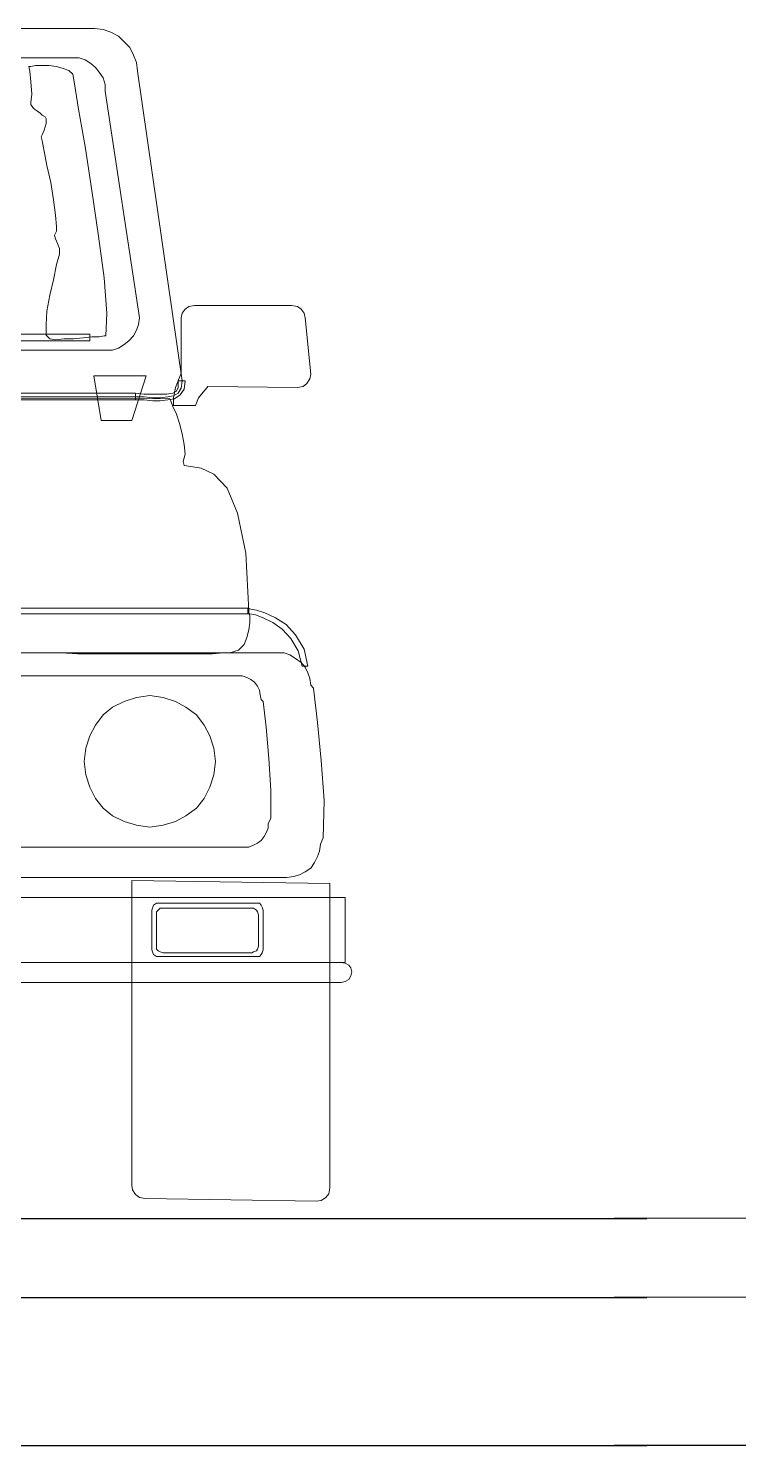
# Model space of a CAD drawing. Extents: x -1568 to -728, y -1287 to -990.
# Drawn here: x -1000.53 to -993.34, y -1168.92 to -1154.57 of the extents above; entities that cross this region are included whole.
import ezdxf

# ---------------------------------------------------------------- set-up
doc = ezdxf.new("R2010")
doc.units = 0
doc.header["$LTSCALE"] = 5
doc.layers.get('0').update_dxf_attribs({"linetype": 'CONTINUOUS'})
doc.layers.add('车人', color=7, linetype='CONTINUOUS', lineweight=9)

# ---------------------------------------------------------------- blocks, each defined once
blk = doc.blocks.new('carbb')
at = {"layer": '车人', "color": 143}
for p, q in [((-0.0194, 2.0077), (0.6214, 2.0077)), ((0.6214, 2.0077), (0.6359, 2.0059)), ((0.6359, 2.0059), (0.6486, 2.0012)), ((0.6486, 2.0012), (0.6616, 1.9947)), ((0.6616, 1.9947), (0.6714, 1.9852)), ((0.6714, 1.9852), (0.6808, 1.9755)), ((0.6808, 1.9755), (0.6873, 1.9625)), ((0.6873, 1.9625), (0.6921, 1.9498)), ((0.5845, 1.9577), (-0.0194, 1.9577)), ((0.5106, 1.9433), (0.5138, 1.9433)), ((0.5121, 1.9353), (0.5106, 1.9433)), ((0.5138, 1.9433), (0.5218, 1.945)), ((0.5218, 1.945), (0.5316, 1.945)), ((0.5316, 1.945), (0.5443, 1.945)), ((0.5443, 1.945), (0.5573, 1.9433)), ((0.5573, 1.9433), (0.5685, 1.94)), ((0.5685, 1.94), (0.578, 1.9368)), ((0.5957, 1.9577), (0.5845, 1.9577)), ((0.6055, 1.9545), (0.5957, 1.9577)), ((0.6149, 1.9483), (0.6055, 1.9545)), ((0.6229, 1.9418), (0.6149, 1.9483)), ((0.6294, 1.9338), (0.6229, 1.9418)), ((0.6921, 1.9498), (0.6938, 1.9353)), ((0.5138, 1.9175), (0.5121, 1.9353)), ((0.5153, 1.8968), (0.5138, 1.9175)), ((0.578, 1.9368), (0.5845, 1.9305)), ((0.5845, 1.9305), (0.5845, 1.9305)), ((0.5845, 1.9305), (0.5877, 1.9143)), ((0.5877, 1.9143), (0.5942, 1.8711)), ((0.6359, 1.924), (0.6294, 1.9338)), ((0.6392, 1.9128), (0.6359, 1.924)), ((0.6938, 1.9353), (0.7692, 1.413)), ((0.5138, 1.8824), (0.5153, 1.8968)), ((0.6392, 1.9016), (0.6392, 1.9128)), ((0.6971, 1.5191), (0.6392, 1.9016)), ((0.5138, 1.8791), (0.5138, 1.8824)), ((0.5171, 1.8741), (0.5138, 1.8791)), ((0.5203, 1.8711), (0.5171, 1.8741)), ((0.5251, 1.8679), (0.5203, 1.8711)), ((0.5298, 1.8646), (0.5251, 1.8679)), ((0.5942, 1.8711), (0.6055, 1.8085)), ((0.5331, 1.8614), (0.5298, 1.8646)), ((0.5378, 1.8581), (0.5331, 1.8614)), ((0.5363, 1.8357), (0.5396, 1.8469)), ((0.5396, 1.8549), (0.5378, 1.8581)), ((0.5396, 1.8469), (0.5396, 1.8549)), ((0.5316, 1.8244), (0.5331, 1.8277)), ((0.5331, 1.8179), (0.5316, 1.8244)), ((0.5331, 1.8277), (0.5363, 1.8357)), ((0.5363, 1.8002), (0.5331, 1.8179)), ((0.541, 1.7762), (0.5363, 1.8002)), ((0.6055, 1.8085), (0.6167, 1.7343)), ((0.5475, 1.7473), (0.541, 1.7762)), ((0.5523, 1.7183), (0.5475, 1.7473)), ((0.6167, 1.7343), (0.6279, 1.6571)), ((0.5555, 1.6926), (0.5523, 1.7183)), ((0.5573, 1.6734), (0.5555, 1.6926)), ((0.554, 1.6589), (0.5573, 1.6654)), ((0.5555, 1.6524), (0.554, 1.6589)), ((0.5588, 1.6444), (0.5555, 1.6524)), ((0.5573, 1.6654), (0.5573, 1.6734)), ((0.6279, 1.6571), (0.6374, 1.5865)), ((0.5573, 1.6089), (0.562, 1.6267)), ((0.562, 1.6364), (0.5588, 1.6444)), ((0.562, 1.6267), (0.562, 1.6364)), ((0.5523, 1.5832), (0.5573, 1.6089)), ((0.5458, 1.5575), (0.5523, 1.5832)), ((0.6374, 1.5865), (0.6424, 1.5271)), ((0.541, 1.5303), (0.5458, 1.5575)), ((0.7692, 1.5271), (0.7742, 1.5336)), ((0.7742, 1.5336), (0.7805, 1.5383)), ((0.7805, 1.5383), (0.7902, 1.5401)), ((0.7902, 1.5401), (0.954, 1.5401)), ((0.954, 1.5401), (0.9637, 1.5383)), ((0.9637, 1.5383), (0.9702, 1.5336)), ((0.9702, 1.5336), (0.9749, 1.5271)), ((0.5396, 1.5079), (0.541, 1.5303)), ((0.5396, 1.4901), (0.5396, 1.5079)), ((0.6424, 1.5271), (0.6406, 1.4886)), ((0.6921, 1.4981), (0.6953, 1.5079)), ((0.6953, 1.5079), (0.6971, 1.5191)), ((0.7677, 1.5191), (0.7692, 1.5271)), ((0.7677, 1.426), (0.7677, 1.5191)), ((0.9749, 1.5271), (0.9767, 1.5191)), ((0.9767, 1.5191), (0.9862, 1.4242)), ((0.6134, 1.4916), (-0.0085, 1.4916)), ((0.5458, 1.4836), (0.5396, 1.4901)), ((0.5555, 1.4821), (0.5458, 1.4836)), ((0.57, 1.4836), (0.5555, 1.4821)), ((0.586, 1.4836), (0.57, 1.4836)), ((0.6022, 1.4854), (0.586, 1.4836)), ((0.6167, 1.4869), (0.6022, 1.4854)), ((0.6134, 1.4916), (0.6134, 1.4916)), ((0.6134, 1.4804), (0.6134, 1.4916)), ((0.6134, 1.4916), (0.6134, 1.4916)), ((0.6294, 1.4869), (0.6167, 1.4869)), ((0.6374, 1.4886), (0.6294, 1.4869)), ((0.6406, 1.4886), (0.6374, 1.4886)), ((0.6794, 1.4804), (0.6873, 1.4886)), ((0.6873, 1.4886), (0.6921, 1.4981)), ((-0.0102, 1.4644), (0.6406, 1.4644)), ((-0.0085, 1.4804), (0.6134, 1.4804)), ((0.6134, 1.4804), (0.6134, 1.4804)), ((0.6406, 1.4644), (0.6519, 1.4644)), ((0.6519, 1.4644), (0.6616, 1.4677)), ((0.6616, 1.4677), (0.6714, 1.4742)), ((0.6714, 1.4742), (0.6794, 1.4804)), ((0.62, 1.421), (0.62, 1.421)), ((0.6327, 1.3456), (0.62, 1.421)), ((0.62, 1.421), (0.7083, 1.421)), ((0.7083, 1.421), (0.6841, 1.3456)), ((0.758, 1.4017), (0.7677, 1.426)), ((0.7627, 1.413), (0.7627, 1.4017)), ((0.7742, 1.413), (0.7627, 1.413)), ((0.7677, 1.426), (0.7677, 1.426)), ((0.7692, 1.413), (0.7677, 1.4003)), ((0.7725, 1.3985), (0.7742, 1.413)), ((0.9847, 1.4162), (0.9797, 1.4082)), ((0.9862, 1.4242), (0.9847, 1.4162)), ((0.6906, 1.392), (-0.0102, 1.392)), ((0.6906, 1.392), (0.6906, 1.3808)), ((0.6906, 1.392), (0.6906, 1.392)), ((0.7051, 1.3905), (0.6906, 1.392)), ((0.6906, 1.3808), (0.6906, 1.392)), ((0.7196, 1.3905), (0.7051, 1.3905)), ((0.7323, 1.3905), (0.7196, 1.3905)), ((0.7435, 1.3905), (0.7323, 1.3905)), ((0.7533, 1.392), (0.7435, 1.3905)), ((0.7598, 1.3952), (0.7533, 1.392)), ((0.7547, 1.384), (0.758, 1.4017)), ((0.7627, 1.392), (0.7547, 1.3873)), ((0.7565, 1.3825), (0.766, 1.389)), ((0.7627, 1.4017), (0.7598, 1.3952)), ((0.7677, 1.4003), (0.7627, 1.392)), ((0.766, 1.389), (0.7725, 1.3985)), ((0.8047, 1.3938), (0.7967, 1.384)), ((0.8112, 1.4017), (0.8047, 1.3938)), ((0.8127, 1.4032), (0.8112, 1.4017)), ((0.9637, 1.4017), (0.8127, 1.4032)), ((0.9735, 1.4032), (0.9637, 1.4017)), ((0.9797, 1.4082), (0.9735, 1.4032)), ((-0.7779, 1.384), (0.7485, 1.3825)), ((0.6906, 1.3858), (-0.0102, 1.3858)), ((-0.0102, 1.3808), (0.6906, 1.3808)), ((0.7051, 1.3858), (0.6906, 1.3858)), ((0.6906, 1.3808), (0.6906, 1.3808)), ((0.6906, 1.3808), (0.7051, 1.3808)), ((0.6906, 1.3808), (0.6906, 1.3808)), ((0.7196, 1.384), (0.7051, 1.3858)), ((0.7051, 1.3808), (0.7196, 1.3793)), ((0.7323, 1.384), (0.7196, 1.384)), ((0.7196, 1.3793), (0.7323, 1.3793)), ((0.7453, 1.3858), (0.7323, 1.384)), ((0.7323, 1.3793), (0.7453, 1.3808)), ((0.7547, 1.3873), (0.7453, 1.3858)), ((0.7453, 1.3808), (0.7565, 1.3825)), ((0.7485, 1.3825), (0.75, 1.3793)), ((0.7485, 1.3825), (0.7485, 1.3825)), ((0.75, 1.3793), (0.7533, 1.3695)), ((0.7533, 1.3695), (0.7598, 1.3568)), ((0.7547, 1.3746), (0.7547, 1.384)), ((0.7547, 1.3713), (0.7547, 1.3746)), ((0.7917, 1.3713), (0.7547, 1.3713)), ((0.7967, 1.384), (0.7917, 1.3713)), ((0.6841, 1.3456), (0.6327, 1.3456)), ((0.7598, 1.3568), (0.7645, 1.3406)), ((0.7645, 1.3406), (0.7692, 1.3231)), ((0.7692, 1.3231), (0.7725, 1.3054)), ((0.7725, 1.3054), (0.7742, 1.2891)), ((0.7742, 1.2891), (0.771, 1.2764)), ((0.771, 1.2764), (0.7725, 1.2699)), ((0.7725, 1.2699), (0.7837, 1.2684)), ((0.7837, 1.2684), (0.8014, 1.2652)), ((0.8014, 1.2652), (0.8224, 1.2554)), ((0.8224, 1.2554), (0.8449, 1.2315)), ((0.8449, 1.2315), (0.8626, 1.1895)), ((0.8626, 1.1895), (0.8768, 1.1221)), ((0.8768, 1.1221), (0.8818, 1.024)), ((0.8801, 1.029), (0.0028, 1.029)), ((0.8801, 1.029), (0.8801, 1.0196)), ((0.8801, 1.029), (0.8801, 1.029)), ((0.8851, 1.0272), (0.8801, 1.029)), ((0.8801, 1.0196), (0.8801, 1.029)), ((0.0028, 1.0196), (0.8801, 1.0196)), ((0.8801, 1.0196), (0.8801, 1.0196)), ((0.8801, 1.0196), (0.8833, 1.0196)), ((0.8801, 1.0196), (0.8801, 1.0196)), ((0.8818, 1.024), (0.8818, 1.021)), ((0.8818, 1.021), (0.8833, 1.0163)), ((0.8833, 1.0051), (0.8818, 0.9924)), ((0.8833, 1.0196), (0.8931, 1.0181)), ((0.8833, 1.0163), (0.8833, 1.0051)), ((0.8945, 1.0258), (0.8851, 1.0272)), ((0.8931, 1.0181), (0.9058, 1.0131)), ((0.909, 1.021), (0.8945, 1.0258)), ((0.9058, 1.0131), (0.922, 1.0051)), ((0.9268, 1.0131), (0.909, 1.021)), ((0.922, 1.0051), (0.938, 0.9938)), ((0.9445, 1.0018), (0.9268, 1.0131)), ((0.8818, 0.9924), (0.8786, 0.9794)), ((0.938, 0.9938), (0.9525, 0.9779)), ((0.9605, 0.9841), (0.9445, 1.0018)), ((0.9749, 0.9601), (0.9605, 0.9841)), ((0.8641, 0.9584), (0.8496, 0.9536)), ((0.8739, 0.9681), (0.8641, 0.9584)), ((0.8786, 0.9794), (0.8739, 0.9681)), ((0.9525, 0.9779), (0.9652, 0.9569)), ((0.9652, 0.9569), (0.9717, 0.9312)), ((0.9815, 0.9312), (0.9749, 0.9601)), ((0.93, 0.9536), (-0.007, 0.9536)), ((0.5203, 0.9536), (0.5059, 0.9536)), ((0.541, 0.9536), (0.5203, 0.9536)), ((0.5653, 0.9536), (0.541, 0.9536)), ((0.5925, 0.9522), (0.5653, 0.9536)), ((0.6229, 0.9522), (0.5925, 0.9522)), ((0.6536, 0.9522), (0.6229, 0.9522)), ((0.6856, 0.9522), (0.6536, 0.9522)), ((0.7163, 0.9522), (0.6856, 0.9522)), ((0.7468, 0.9522), (0.7163, 0.9522)), ((0.7742, 0.9522), (0.7468, 0.9522)), ((0.8, 0.9522), (0.7742, 0.9522)), ((0.8207, 0.9522), (0.8, 0.9522)), ((0.8384, 0.9536), (0.8207, 0.9522)), ((0.8496, 0.9536), (0.8384, 0.9536)), ((0.9413, 0.9536), (0.93, 0.9536)), ((0.951, 0.9504), (0.9413, 0.9536)), ((0.9605, 0.9442), (0.951, 0.9504)), ((0.9702, 0.9377), (0.9605, 0.9442)), ((0.9767, 0.9297), (0.9702, 0.9377)), ((0.8626, 0.9152), (-0.007, 0.9152)), ((0.8706, 0.9152), (0.8626, 0.9152)), ((0.8786, 0.912), (0.8706, 0.9152)), ((0.8851, 0.9087), (0.8786, 0.912)), ((0.9717, 0.9312), (0.9815, 0.9312)), ((0.9815, 0.9199), (0.9767, 0.9297)), ((0.9847, 0.9102), (0.9815, 0.9199)), ((0.9862, 0.899), (0.9847, 0.9102)), ((0.8913, 0.904), (0.8851, 0.9087)), ((0.8963, 0.8975), (0.8913, 0.904)), ((0.8996, 0.891), (0.8963, 0.8975)), ((0.9011, 0.883), (0.8996, 0.891)), ((0.9909, 0.8942), (0.9862, 0.899)), ((0.9974, 0.8363), (0.9909, 0.8942)), ((0.6519, 0.862), (0.6359, 0.8493)), ((0.6714, 0.8718), (0.6519, 0.862)), ((0.6921, 0.8783), (0.6714, 0.8718)), ((0.7145, 0.8815), (0.6921, 0.8783)), ((0.737, 0.8783), (0.7145, 0.8815)), ((0.758, 0.8718), (0.737, 0.8783)), ((0.7757, 0.862), (0.758, 0.8718)), ((0.7935, 0.8493), (0.7757, 0.862)), ((0.9025, 0.875), (0.9011, 0.883)), ((0.9058, 0.8718), (0.9025, 0.875)), ((0.9108, 0.8283), (0.9058, 0.8718)), ((0.6359, 0.8493), (0.6229, 0.8316)), ((0.8062, 0.8316), (0.7935, 0.8493)), ((0.6134, 0.8138), (0.6069, 0.7928)), ((0.6229, 0.8316), (0.6134, 0.8138)), ((0.8159, 0.8138), (0.8062, 0.8316)), ((0.8224, 0.7928), (0.8159, 0.8138)), ((0.9155, 0.7754), (0.9108, 0.8283)), ((1.0039, 0.7722), (0.9974, 0.8363)), ((0.6069, 0.7928), (0.6037, 0.7704)), ((0.8254, 0.7704), (0.8224, 0.7928)), ((0.6037, 0.7704), (0.6069, 0.7479)), ((0.8224, 0.7479), (0.8254, 0.7704)), ((0.9188, 0.7222), (0.9155, 0.7754)), ((1.0086, 0.7045), (1.0039, 0.7722)), ((0.6069, 0.7479), (0.6134, 0.7272)), ((0.8159, 0.7272), (0.8224, 0.7479)), ((0.6134, 0.7272), (0.6229, 0.7077)), ((0.8062, 0.7077), (0.8159, 0.7272)), ((0.9188, 0.674), (0.9188, 0.7222)), ((0.6229, 0.7077), (0.6359, 0.6918)), ((0.7935, 0.6918), (0.8062, 0.7077)), ((1.0072, 0.6418), (1.0086, 0.7045)), ((0.6359, 0.6918), (0.6519, 0.6787)), ((0.6519, 0.6787), (0.6714, 0.6693)), ((0.758, 0.6693), (0.7757, 0.6787)), ((0.7757, 0.6787), (0.7935, 0.6918)), ((0.9141, 0.666), (0.9188, 0.674)), ((0.6714, 0.6693), (0.6921, 0.6628)), ((0.6921, 0.6628), (0.7145, 0.6595)), ((0.7145, 0.6595), (0.737, 0.6628)), ((0.7145, 0.6595), (0.7145, 0.6595)), ((0.737, 0.6628), (0.758, 0.6693)), ((0.9076, 0.6436), (0.9108, 0.6501)), ((0.9108, 0.6501), (0.9141, 0.6581)), ((0.9141, 0.6581), (0.9141, 0.666)), ((-0.007, 0.6258), (0.8739, 0.6258)), ((0.8739, 0.6258), (0.8818, 0.6258)), ((0.8818, 0.6258), (0.8898, 0.6291)), ((0.8898, 0.6291), (0.8963, 0.6323)), ((0.8963, 0.6323), (0.9025, 0.6371)), ((0.9025, 0.6371), (0.9076, 0.6436)), ((1.0007, 0.6193), (1.0024, 0.6306)), ((1.0024, 0.6306), (1.0072, 0.6418)), ((0.9862, 0.5904), (0.9927, 0.6001)), ((0.9927, 0.6001), (0.9974, 0.6099)), ((0.9974, 0.6099), (1.0007, 0.6193)), ((0.3885, 0.5744), (0.946, 0.5744)), ((0.946, 0.5744), (0.9572, 0.5762)), ((0.9572, 0.5762), (0.967, 0.5791)), ((0.967, 0.5791), (0.9767, 0.5842)), ((0.9767, 0.5842), (0.9862, 0.5904)), ((0.6841, 0.5697), (1.0184, 0.5647)), ((0.6841, 0.0554), (0.6841, 0.5697)), ((1.0184, 0.5647), (1.0184, 0.5647)), ((1.0184, 0.5647), (1.0184, 0.0506)), ((1.0441, 0.5407), (-0.0102, 0.5407)), ((0.7196, 0.5247), (0.721, 0.5277)), ((0.721, 0.5277), (0.7258, 0.531)), ((0.7258, 0.531), (0.729, 0.531)), ((0.729, 0.531), (0.8945, 0.531)), ((0.8945, 0.531), (0.8996, 0.531)), ((0.8996, 0.531), (0.9025, 0.5277)), ((0.9025, 0.5277), (0.9043, 0.5247)), ((1.0441, 0.4313), (1.0441, 0.5407)), ((0.7178, 0.5197), (0.7196, 0.5247)), ((0.7178, 0.4523), (0.7178, 0.5197)), ((0.7258, 0.5165), (0.729, 0.5197)), ((0.7258, 0.5117), (0.7258, 0.5165)), ((0.7258, 0.4588), (0.7258, 0.5117)), ((0.729, 0.5197), (0.7323, 0.523)), ((0.7323, 0.523), (0.737, 0.523)), ((0.737, 0.523), (0.8866, 0.523)), ((0.8866, 0.523), (0.8898, 0.523)), ((0.8898, 0.523), (0.8945, 0.5197)), ((0.8945, 0.5197), (0.8963, 0.5165)), ((0.8963, 0.5165), (0.8978, 0.5117)), ((0.8978, 0.5117), (0.8978, 0.4588)), ((0.9043, 0.5247), (0.9058, 0.5197)), ((0.9058, 0.5197), (0.9058, 0.4523)), ((0.7258, 0.4538), (0.7258, 0.4588)), ((0.8978, 0.4588), (0.8963, 0.4538)), ((-0.0117, 0.4313), (1.0441, 0.4313)), ((1.0376, 0.4313), (-0.0052, 0.4313)), ((0.7196, 0.4476), (0.7178, 0.4523)), ((0.721, 0.4444), (0.7196, 0.4476)), ((0.7258, 0.4411), (0.721, 0.4444)), ((0.729, 0.4506), (0.7258, 0.4538)), ((0.729, 0.4411), (0.7258, 0.4411)), ((0.7323, 0.4491), (0.729, 0.4506)), ((0.729, 0.4411), (0.729, 0.4411)), ((0.8945, 0.4411), (0.729, 0.4411)), ((0.737, 0.4476), (0.7323, 0.4491)), ((0.737, 0.4476), (0.737, 0.4476)), ((0.8866, 0.4476), (0.737, 0.4476)), ((0.8898, 0.4491), (0.8866, 0.4476)), ((0.8945, 0.4506), (0.8898, 0.4491)), ((0.8963, 0.4538), (0.8945, 0.4506)), ((0.8996, 0.4411), (0.8945, 0.4411)), ((0.9025, 0.4444), (0.8996, 0.4411)), ((0.9043, 0.4476), (0.9025, 0.4444)), ((0.9058, 0.4523), (0.9043, 0.4476)), ((1.0441, 0.4299), (1.0376, 0.4313)), ((1.0506, 0.4266), (1.0441, 0.4299)), ((1.0539, 0.4219), (1.0506, 0.4266)), ((1.0506, 0.4024), (1.0539, 0.4089)), ((1.0553, 0.4154), (1.0539, 0.4219)), ((1.0539, 0.4089), (1.0553, 0.4154)), ((1.0553, 0.4154), (1.0553, 0.4154)), ((-0.0085, 0.3976), (1.0376, 0.3976)), ((1.0376, 0.3976), (1.0441, 0.3991)), ((1.0441, 0.3991), (1.0506, 0.4024)), ((0.6856, 0.0474), (0.6841, 0.0554)), ((1.0184, 0.0506), (1.0166, 0.0409)), ((0.6906, 0.0394), (0.6856, 0.0474)), ((0.6971, 0.0344), (0.6906, 0.0394)), ((0.7066, 0.0329), (0.6971, 0.0344)), ((0.9959, 0.0282), (0.7066, 0.0329)), ((1.0039, 0.0296), (0.9959, 0.0282)), ((1.0119, 0.0344), (1.0039, 0.0296)), ((1.0166, 0.0409), (1.0119, 0.0344))]:
    blk.add_line(p, q, dxfattribs=at)

msp = doc.modelspace()

# ---------------------------------------------------------------- linework, layer by layer
for p, q in [((-1014.68411, -1166.62441), (-995.93411, -1166.62441)), ((-995.93411, -1166.62441), (-994.27334, -1166.62441)), ((-955.93411, -1166.57491), (-994.60288, -1166.62441)), ((-1013.43411, -1167.42441), (-994.27334, -1167.42441)), ((-955.93411, -1167.37492), (-994.60444, -1167.42441)), ((-1016.72592, -1168.92441), (-994.27334, -1168.92441)), ((-999.22592, -1168.92441), (-994.27334, -1168.92441)), ((-953.93297, -1168.87657), (-994.60444, -1168.92441)), ((-994.27334, -1168.92441), (-994.27334, -1168.92441))]:
    msp.add_line(p, q)

# ---------------------------------------------------------------- block references
at = {"layer": '车人', "xscale": 6.000000000000455, "yscale": 6.000000000000227, "zscale": 6.000000000000001}
msp.add_blockref('carbb', (-1003.59184, -1166.61881), dxfattribs=at)

doc.saveas('drawing.dxf')
